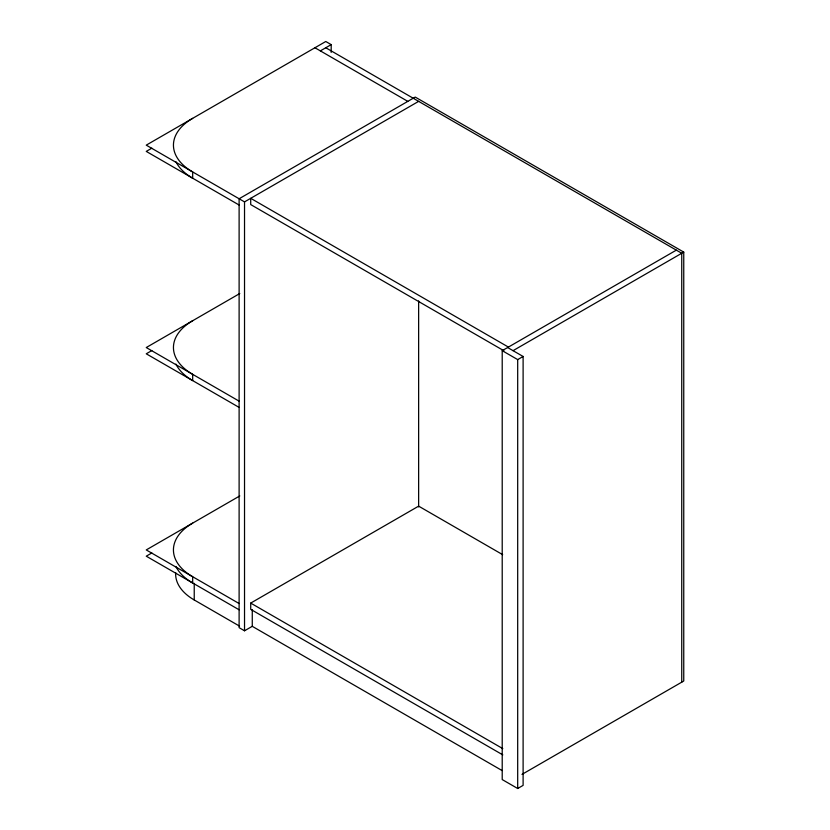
<?xml version="1.0" encoding="UTF-8"?>
<svg xmlns="http://www.w3.org/2000/svg" width="830" height="830" viewBox="0 0 830 830"><rect width="100%" height="100%" fill="white"/><g stroke="black" fill="none" stroke-linecap="round" stroke-linejoin="round"><path stroke-width="1.25" d="M151.838 148.176L146.246 151.402L239.113 205.02M320.359 50.879L331.191 44.623L331.191 52.404M331.191 44.623L325.775 41.5L146.246 145.146L244.528 201.887L418.642 101.364M239.787 293.53L146.246 347.542L239.113 401.149M151.838 350.571L146.246 353.798L239.113 407.406M239.787 495.925L146.246 549.927L239.113 603.535M151.838 552.956L146.246 556.183L239.113 609.791M507.628 347.531L523.108 356.475L523.108 785.377L517.692 788.5L502.212 779.567L502.212 350.665L676.326 250.141M513.044 350.665L683.754 252.102L683.754 681.005L521.977 774.4M502.212 350.665L517.692 359.598L523.108 356.475M502.804 754.885L250.712 609.345L250.712 603.088L418.642 506.144L502.669 554.658M683.754 252.102L415.228 97.079L239.113 198.764L239.113 627.667L244.528 630.79L252.341 626.277M325.775 47.756L681.741 253.264L681.741 682.167M314.944 47.756L407.8 101.364M508.406 347.085L250.712 198.318L250.712 204.574L503.924 350.758M250.712 603.088L502.804 748.629M502.109 770.572L252.268 626.328L252.268 609.728M175.68 572.617A63.474 36.645 0 0 0 194.23 599.966L239.548 626.131M517.692 359.598L517.692 788.5M418.642 300.917L418.642 506.943M244.528 201.887L244.528 630.79M194.23 583.365L194.23 599.966M192.674 118.348A65.663 37.91 0 0 0 192.674 171.955L192.674 178.211A65.663 37.91 0 0 1 175.908 161.694M192.674 523.118A65.663 37.91 0 0 0 192.674 576.736L192.674 582.992A65.663 37.91 0 0 1 175.908 566.475M192.674 320.733A65.663 37.91 0 0 0 192.674 374.34L192.674 380.596A65.663 37.91 0 0 1 175.908 364.08"/></g></svg>
